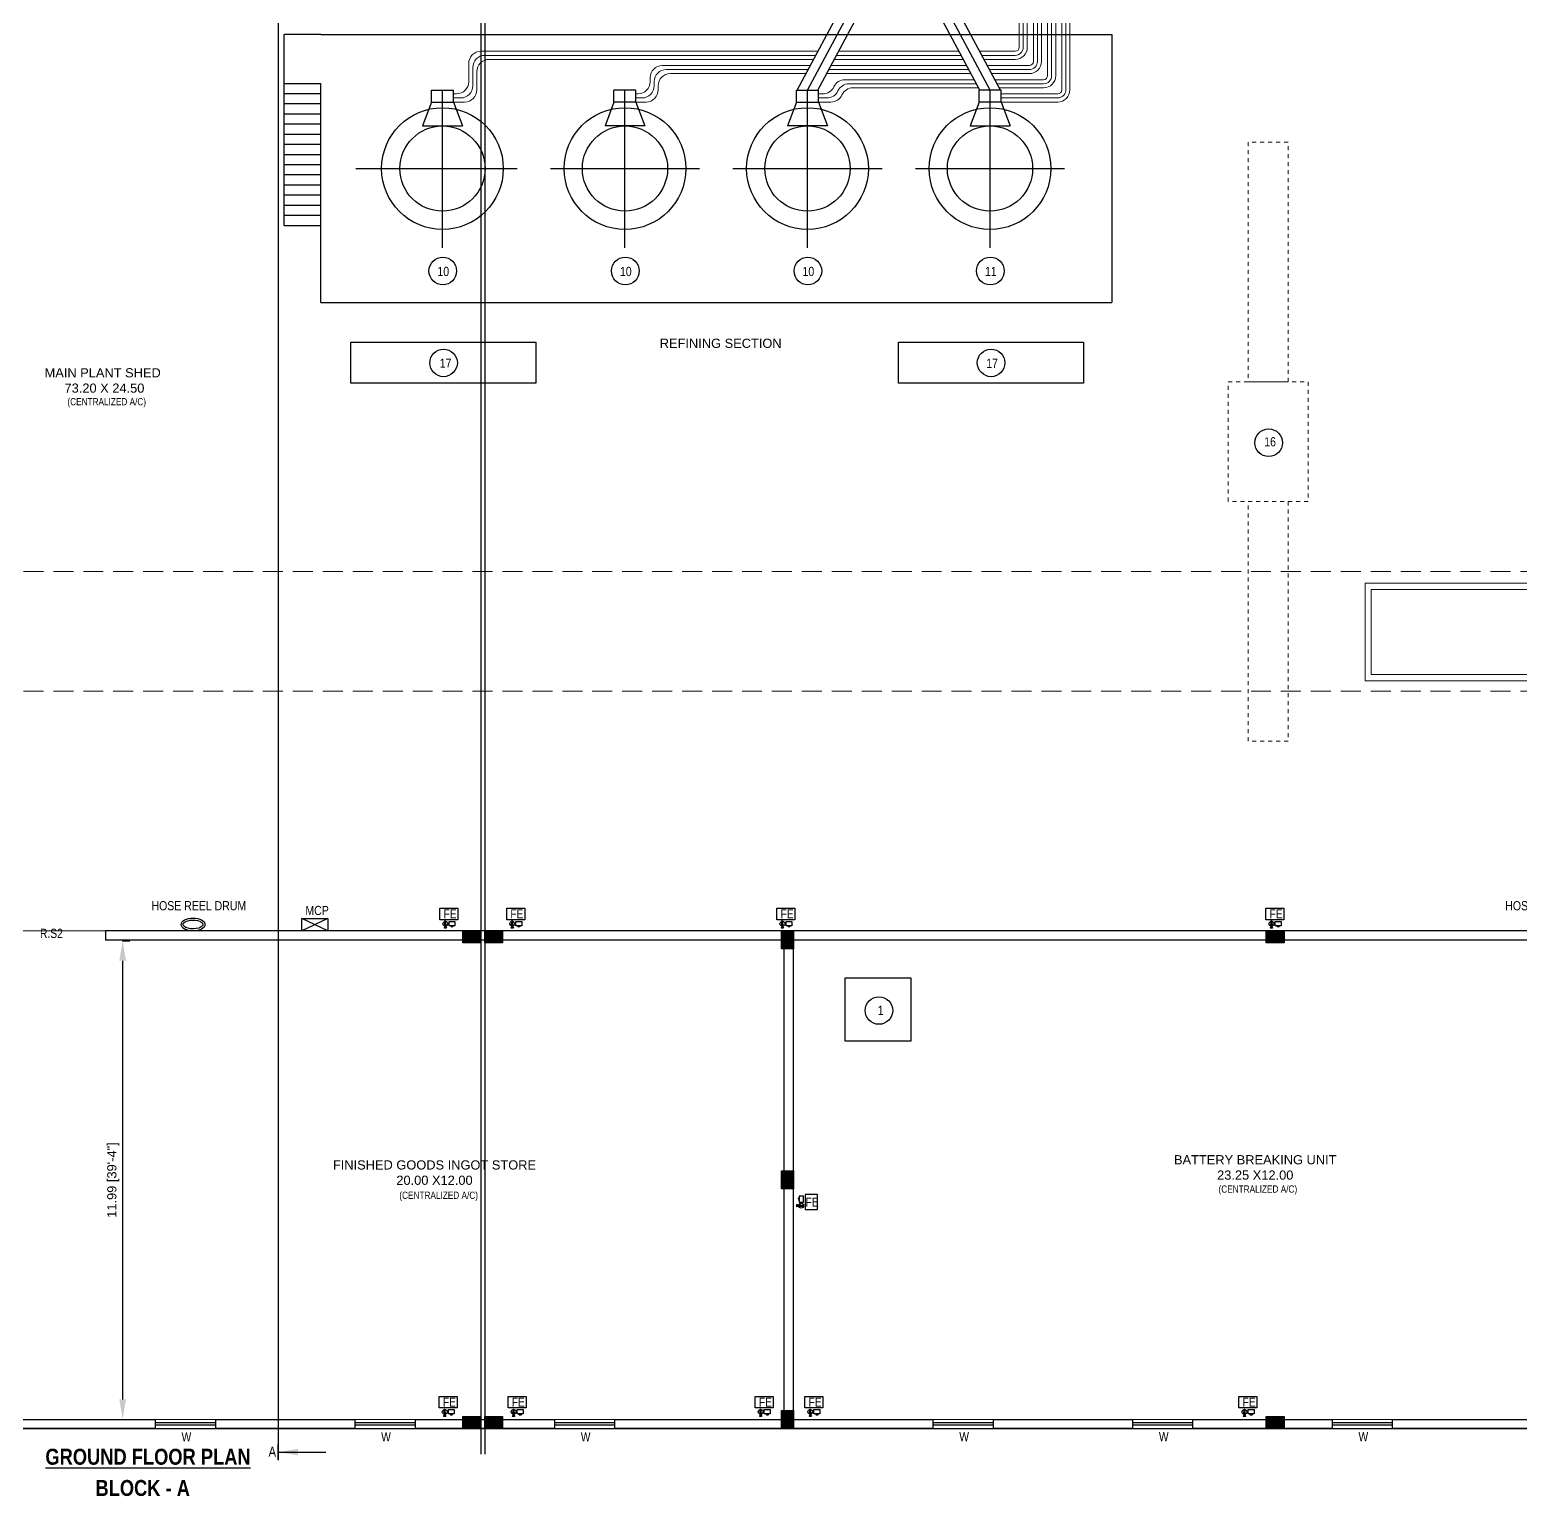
# Model space of a CAD drawing. Header units: metres. Extents: x -488 to 4759, y 38 to 2071.
# Drawn here: x 1149.71 to 1187.04, y 115.71 to 152.42 of the extents above; entities that cross this region are included whole.
import ezdxf
from ezdxf.lldxf.tags import DXFTag

# ---------------------------------------------------------------- set-up
doc = ezdxf.new("R2010")
doc.units = ezdxf.units.M
doc.header["$MEASUREMENT"] = 0
doc.linetypes.add('HIDDEN2', pattern=[0.1875, 0.125, -0.0625])
for name, color, linetype in [('0 @ 1', 7, 'Continuous'), ('BLK_1_FLR_0_CARPET_AREA', 10, 'Continuous'), ('BLK_1_FLR_0_REGULAR_ROOM', 117, 'Continuous')]:
    doc.layers.add(name, color=color, linetype=linetype)
doc.layers.add('BLK_1_COVERED_AREA', color=44, linetype='Continuous', plot=False)
doc.layers.add('BLK_1_FLR_0_BLT_UP_AREA', color=1, linetype='Continuous', plot=False)
doc.layers.add('DIST_EXIT', color=7, linetype='Continuous', lineweight=0)
doc.layers.add('Human', color=197, linetype='Continuous', lineweight=5)
doc.styles.add('2', font='swissc.ttf', dxfattribs={"height": 0.23})
doc.styles.add('Arial narrow', font='ARIALN.TTF', dxfattribs={"height": 0.6})
doc.styles.add('CODE', font='swissc.ttf', dxfattribs={"height": 0.25})
doc.styles.add('sa1', font='', dxfattribs={"height": 72})
doc.styles.add('SH', font='swissc.ttf', dxfattribs={"height": 10})
doc.styles.get("Standard").update_dxf_attribs({"font": 'arial.ttf', "height": 0.23})
doc.styles.add('SUBBU3', font='swissl.ttf', dxfattribs={"width": 0.8})
doc.styles.get('sa1').set_extended_font_data('Abadi MT Condensed Light')
tags = doc.linetypes.add('00$1$HIDDEN', pattern=[0.375, 0.25, -0.125]).pattern_tags.tags
tags[6:7] = [DXFTag(74, 4), DXFTag(75, 0), DXFTag(340, '0'), DXFTag(46, 1.0), DXFTag(50, 0.0), DXFTag(44, 0.0), DXFTag(45, 0.0)]
tags[4:5] = [DXFTag(74, 4), DXFTag(75, 0), DXFTag(340, '0'), DXFTag(46, 1.0), DXFTag(50, 0.0), DXFTag(44, 0.0), DXFTag(45, 0.0)]
doc.dimstyles.new('OUTER', dxfattribs={"dimscale": 0, "dimtxt": 0.3, "dimasz": 0.18, "dimexe": 0.18, "dimexo": 0.0625, "dimgap": 0.09, "dimtad": 0, "dimzin": 0, "dimdsep": 46, "dimtxsty": 'CODE', "dimcen": 0.09, "dimse1": 1, "dimse2": 1, "dimclrd": 8, "dimclrt": 1, "dimadec": 0, "dimazin": 0, "dimtfac": 1, "dimtofl": 0, "dimtmove": 0, "dimatfit": 3, "dimfxl": 0, "dimtolj": 1, "dimtzin": 0, "dimarcsym": 0})
doc.dimstyles.new('STANDARD$0', dxfattribs={"dimtxt": 0.23, "dimasz": 3, "dimexe": 3, "dimexo": 1, "dimgap": 1.5, "dimtad": 1, "dimdec": 1, "dimzin": 1, "dimdsep": 46, "dimlunit": 4, "dimtxsty": 'Standard', "dimblk": 'OBLIQUE', "dimcen": 0.09375, "dimdle": 1, "dimclrd": 8, "dimclre": 8, "dimclrt": 7, "dimadec": 1, "dimazin": 0, "dimtfac": 1, "dimtdec": 1, "dimtix": 1, "dimtmove": 2, "dimatfit": 3, "dimldrblk": 'ARCHTICK', "dimfxl": 0, "dimfrac": 2, "dimtolj": 1, "dimtzin": 0, "dimarcsym": 0})

# ---------------------------------------------------------------- blocks, each defined once
blk = doc.blocks.new('4t33vrvc')
at = {"layer": 'Human', "color": 36}
for p, q in [((281958.3, 29384.4), (281958.3, 29381.7)), ((282033.5, 29384.4), (282033.5, 29381.7))]:
    blk.add_line(p, q, dxfattribs=at)
for points in [[(282043.9, 29393.8), (282043.9, 29585.8), (282043.9, 29591.8), (281947.9, 29591.8), (281947.9, 29585.8), (281947.9, 29393.8)], [(282037.9, 29585.8), (282037.9, 29393.8), (282033.5, 29384.4), (281958.3, 29384.4), (281953.9, 29393.8), (281953.9, 29585.8)]]:
    blk.add_lwpolyline(points, close=True, dxfattribs=at)
for points in [[(281950.9, 29371, 0), (281945.5, 29366.3, 0), (281945.5, 29313.9, 0), (281950.2, 29308.6, 0), (281950.9, 29308.6, 0), (281951.6, 29308.6, 0)], [(282040.8, 29371, 0), (282040.8, 29309.3, 0), (282042.2, 29309.3, 0), (282046.2, 29313.3, 0), (282046.2, 29366.3, 0), (282040.8, 29371, 0), (282039.5, 29377.7, 0), (282035.2, 29381.7, 0), (281956.3, 29381.7, 0), (281950.9, 29375, 0), (281950.9, 29308.6, 0), (281955.6, 29302.5, 0), (281962.3, 29300.5, 0), (281998.6, 29296.5, 0), (282034.8, 29301.9, 0), (282040.2, 29306.6, 0), (282040.8, 29309.3, 0)], [(282040.8, 29346.2, 0), (282037.5, 29346.8, 0), (282035.5, 29326, 0), (282030.1, 29323.3, 0), (281993.9, 29319.3, 0), (281959, 29324, 0), (281955.6, 29327.4, 0), (281954.3, 29353.5, 0), (281956.3, 29375.7, 0), (281959, 29377.8, 0), (282034.1, 29377.8, 0), (282036.1, 29373.7, 0), (282036.1, 29366.3, 0), (282037.5, 29346.8, 0)], [(281954.3, 29346.8, 0), (281952.9, 29346.8, 0), (281952.3, 29346.2, 0), (281950.9, 29346.2, 0)], [(282033.5, 29324, 0), (282033.5, 29322, 0), (282036.1, 29307.9, 0), (281993.2, 29303.2, 0), (281955.6, 29307.9, 0), (281959, 29324, 0)], [(281995.9, 29319.3, 0), (281995.9, 29303.2, 0)], [(282003.3, 29297.2, 0), (282003.3, 29296.5, 0), (282034.8, 29297.2, 0), (282041.5, 29300.5, 0), (282038.8, 29296.5, 0), (282034.1, 29294.5, 0), (281955.6, 29295.2, 0), (281950.9, 29298.5, 0), (281950.9, 29300.5, 0), (281957.6, 29297.2, 0), (281988.5, 29297.2, 0)], [(281964.3, 29300.5, 0), (281964.3, 29299.9, 0), (281963.7, 29299.2, 0), (281963, 29299.9, 0), (281961.7, 29299.9, 0), (281961, 29300.5, 0), (281961, 29301.2, 0)], [(282030.8, 29301.2, 0), (282030.8, 29300.5, 0), (282030.1, 29299.9, 0), (282028.8, 29299.9, 0), (282028.1, 29299.2, 0), (282027.4, 29299.9, 0), (282027.4, 29300.5, 0)]]:
    blk.add_polyline3d(points, dxfattribs=at)
blk = doc.blocks.new('_ArchTick')
at = {"const_width": 0.15}
blk.add_lwpolyline([(-0.5, -0.5), (0.5, 0.5)], dxfattribs=at)
blk = doc.blocks.new('*D82')
at = {"color": 0, "lineweight": -2}
for p, q in [((1193.102, 154.362), (1193.102, 142.559)), ((1193.102, 129.862), (1193.102, 141.664))]:
    blk.add_line(p, q, dxfattribs=at)
at = {"layer": 'Defpoints', "color": 0, "lineweight": -2}
for p in [(1188.853, 154.362), (1186.438, 129.862), (1193.102, 129.862)]:
    blk.add_point(p, dxfattribs=at)
at = {"color": 0, "lineweight": -2, "xscale": 0.2, "yscale": 0.2, "zscale": 0.2}
for p, rotation in [((1193.102, 154.362), 90), ((1193.102, 129.862), 270)]:
    blk.add_blockref('_ArchTick', p, dxfattribs=dict(at, rotation=rotation))
at = {"color": 0, "lineweight": -2, "insert": (1193.102, 142.112), "char_height": 0.25, "attachment_point": 5, "rotation": 90, "style": 'CODE'}
blk.add_mtext('\\A1;24.50', dxfattribs=at)
blk = doc.blocks.new('*D83')
at = {"color": 0, "lineweight": -2}
blk.add_line((1193.102, 129.862), (1193.102, 129.632), dxfattribs=at)
at = {"layer": 'Defpoints', "color": 0, "lineweight": -2}
for p in [(1186.438, 129.862), (1186.545, 129.632), (1193.102, 129.632)]:
    blk.add_point(p, dxfattribs=at)
at = {"color": 0, "lineweight": -2, "xscale": 0.2, "yscale": 0.2, "zscale": 0.2}
for p, rotation in [((1193.102, 129.862), 90), ((1193.102, 129.632), 270)]:
    blk.add_blockref('_ArchTick', p, dxfattribs=dict(at, rotation=rotation))
at = {"color": 0, "lineweight": -2, "insert": (1193.395, 129.669), "char_height": 0.25, "attachment_point": 5, "rotation": 90, "style": 'CODE'}
blk.add_mtext('\\A1;0.23', dxfattribs=at)
blk = doc.blocks.new('*D84')
at = {"color": 0, "lineweight": -2}
for p, q in [((1193.102, 129.632), (1193.102, 124.074)), ((1193.102, 117.632), (1193.102, 123.189))]:
    blk.add_line(p, q, dxfattribs=at)
at = {"layer": 'Defpoints', "color": 0, "lineweight": -2}
for p in [(1186.545, 129.632), (1185.15, 117.632), (1193.102, 117.632)]:
    blk.add_point(p, dxfattribs=at)
at = {"color": 0, "lineweight": -2, "xscale": 0.2, "yscale": 0.2, "zscale": 0.2}
for p, rotation in [((1193.102, 129.632), 90), ((1193.102, 117.632), 270)]:
    blk.add_blockref('_ArchTick', p, dxfattribs=dict(at, rotation=rotation))
at = {"color": 0, "lineweight": -2, "insert": (1193.102, 123.632), "char_height": 0.25, "attachment_point": 5, "rotation": 90, "style": 'CODE'}
blk.add_mtext('\\A1;12.00', dxfattribs=at)
blk = doc.blocks.new('*D85')
at = {"color": 0, "lineweight": -2}
blk.add_line((1193.102, 117.632), (1193.102, 117.402), dxfattribs=at)
at = {"layer": 'Defpoints', "color": 0, "lineweight": -2}
for p in [(1185.15, 117.632), (1185.162, 117.402), (1193.102, 117.402)]:
    blk.add_point(p, dxfattribs=at)
at = {"color": 0, "lineweight": -2, "xscale": 0.2, "yscale": 0.2, "zscale": 0.2}
for p, rotation in [((1193.102, 117.632), 90), ((1193.102, 117.402), 270)]:
    blk.add_blockref('_ArchTick', p, dxfattribs=dict(at, rotation=rotation))
at = {"color": 0, "lineweight": -2, "insert": (1193.395, 117.439), "char_height": 0.25, "attachment_point": 5, "rotation": 90, "style": 'CODE'}
blk.add_mtext('\\A1;0.23', dxfattribs=at)
blk = doc.blocks.new('rghfhgh')
at = {"color": 0, "lineweight": 30}
for p, q in [((15101.258, 2367.846), (15101.236, 2367.801)), ((15101.258, 2367.909), (15101.258, 2367.846)), ((15101.274, 2367.909), (15101.274, 2367.846)), ((15101.274, 2367.846), (15101.296, 2367.801))]:
    blk.add_line(p, q, dxfattribs=at)
at = {"color": 0, "lineweight": 30, "ltscale": 0.1}
blk.add_line((15101.296, 2367.801), (15101.236, 2367.801), dxfattribs=at)
blk.add_lwpolyline([(15101.129, 2368.303), (15101.581, 2368.303), (15101.581, 2368.016), (15101.129, 2368.016)], close=True, dxfattribs=at)
at = {"color": 0, "lineweight": 30}
for points in [[(15101.281, 2367.879), (15101.252, 2367.879), (15101.252, 2367.909), (15101.281, 2367.909)], [(15101.274, 2367.909), (15101.258, 2367.909), (15101.258, 2367.985), (15101.274, 2367.985)], [(15101.359, 2367.974), (15101.507, 2367.974), (15101.507, 2367.864), (15101.359, 2367.864)]]:
    blk.add_lwpolyline(points, close=True, dxfattribs=at)
blk.add_circle((15101.269, 2367.915), 0.0611, dxfattribs=at)
blk.add_arc((15101.434, 2367.883), 0.0446, 204.8747, 335.1253, dxfattribs=at)
at = {"color": 0, "lineweight": 30, "style": 'SH'}
blk.add_text('FE', height=0.2239, dxfattribs=at).set_placement((15101.221, 2368.05))
blk = doc.blocks.new('FDGDFG')
at = {"color": 0, "lineweight": 30}
for p, q in [((15762.51, 2224.136), (15762.465, 2224.158)), ((15762.51, 2224.12), (15762.465, 2224.098)), ((15762.573, 2224.136), (15762.51, 2224.136)), ((15762.573, 2224.12), (15762.51, 2224.12))]:
    blk.add_line(p, q, dxfattribs=at)
at = {"color": 0, "lineweight": 30, "ltscale": 0.1}
blk.add_line((15762.465, 2224.158), (15762.465, 2224.098), dxfattribs=at)
blk.add_lwpolyline([(15762.99, 2224.034), (15762.99, 2224.409), (15762.68, 2224.409), (15762.68, 2224.034)], close=True, dxfattribs=at)
at = {"color": 0, "lineweight": 30}
for points in [[(15762.638, 2224.221), (15762.638, 2224.37), (15762.528, 2224.37), (15762.528, 2224.221)], [(15762.543, 2224.143), (15762.543, 2224.114), (15762.573, 2224.114), (15762.573, 2224.143)], [(15762.573, 2224.136), (15762.573, 2224.12), (15762.649, 2224.12), (15762.649, 2224.136)]]:
    blk.add_lwpolyline(points, close=True, dxfattribs=at)
blk.add_circle((15762.579, 2224.131), 0.0611, dxfattribs=at)
blk.add_arc((15762.547, 2224.296), 0.0446, 114.8747, 245.1253, dxfattribs=at)
at = {"color": 0, "lineweight": 30, "style": 'SH'}
blk.add_text('FE', height=0.2239, dxfattribs=at).set_placement((15762.69, 2224.108))
blk = doc.blocks.new('*D23')
at = {"layer": 'Defpoints', "color": 0, "lineweight": -2}
for p in [(1152.034, 129.617), (1152.034, 117.632), (1152.034, 117.632)]:
    blk.add_point(p, dxfattribs=at)
at = {"layer": 'DIST_EXIT', "color": 0, "lineweight": -2}
for p, q in [((1152.034, 129.617), (1152.214, 129.617)), ((1152.034, 117.632), (1152.214, 117.632))]:
    blk.add_line(p, q, dxfattribs=at)
at = {"layer": 'DIST_EXIT', "color": 4, "lineweight": -2}
blk.add_line((1152.034, 129.117), (1152.034, 118.132), dxfattribs=at)
for points in [[(1151.951, 129.117), (1152.118, 129.117), (1152.034, 129.617)], [(1151.951, 118.132), (1152.118, 118.132), (1152.034, 117.632)]]:
    blk.add_solid(points, dxfattribs=at)
at = {"layer": 'DIST_EXIT', "color": 1, "lineweight": 0, "insert": (1151.797, 123.624), "char_height": 0.23, "attachment_point": 5, "rotation": 90}
blk.add_mtext('11.99 [39\'-4"]', dxfattribs=at)

msp = doc.modelspace()

# ---------------------------------------------------------------- hatches: boundary and pattern name
at = {"lineweight": 30}
h = msp.add_hatch(color=256, dxfattribs=at)
h.dxf.hatch_style = 1
h.paths.add_polyline_path([(1160.5531, 129.56157), (1161.0031, 129.56157), (1161.0031, 129.86157), (1160.5531, 129.86157)])
h = msp.add_hatch(color=256, dxfattribs=at)
h.dxf.hatch_style = 1
h.paths.add_polyline_path([(1161.1031, 129.56157), (1161.5531, 129.56157), (1161.5531, 129.86157), (1161.1031, 129.86157)])
h = msp.add_hatch(color=256, dxfattribs=at)
h.dxf.hatch_style = 1
h.paths.add_polyline_path([(1168.53717, 129.86157), (1168.53717, 129.41157), (1168.83717, 129.41157), (1168.83717, 129.86157)])
h = msp.add_hatch(color=256, dxfattribs=at)
h.dxf.hatch_style = 1
h.paths.add_polyline_path([(1180.6772, 129.56157), (1181.1272, 129.56157), (1181.1272, 129.86157), (1180.6772, 129.86157)])
h = msp.add_hatch(color=256, dxfattribs=at)
h.dxf.hatch_style = 1
h.paths.add_polyline_path([(1168.53717, 123.85657), (1168.53717, 123.40657), (1168.83717, 123.40657), (1168.83717, 123.85657)])
h = msp.add_hatch(color=256, dxfattribs=at)
h.dxf.hatch_style = 1
h.paths.add_polyline_path([(1160.5531, 117.40157), (1161.0031, 117.40157), (1161.0031, 117.70157), (1160.5531, 117.70157)])
h = msp.add_hatch(color=256, dxfattribs=at)
h.dxf.hatch_style = 1
h.paths.add_polyline_path([(1161.1031, 117.40157), (1161.5531, 117.40157), (1161.5531, 117.70157), (1161.1031, 117.70157)])
h = msp.add_hatch(color=256, dxfattribs=at)
h.dxf.hatch_style = 1
h.paths.add_polyline_path([(1168.53717, 117.85157), (1168.53717, 117.40157), (1168.83717, 117.40157), (1168.83717, 117.85157)])
h = msp.add_hatch(color=256, dxfattribs=at)
h.dxf.hatch_style = 1
h.paths.add_polyline_path([(1180.6772, 117.40157), (1181.1272, 117.40157), (1181.1272, 117.70157), (1180.6772, 117.70157)])

# ---------------------------------------------------------------- linework, layer by layer
at = {"linetype": '00$1$HIDDEN', "lineweight": -2, "ltscale": 3}
for p, q in [((1161.0031, 181.2716), (1161.0031, 116.75768)), ((1161.1031, 181.2716), (1161.1031, 116.75768))]:
    msp.add_line(p, q, dxfattribs=at)
at = {"linetype": '00$1$HIDDEN', "lineweight": -2, "ltscale": 2}
msp.add_line((1155.93033, 180.93713), (1155.93033, 116.61161), dxfattribs=at)
at = {"lineweight": 13}
for p, q in [((1174.49261, 155.38546), (1174.49261, 151.98793)), ((1174.59421, 155.38546), (1174.59421, 151.98793)), ((1174.69581, 155.38546), (1174.69581, 151.98793)), ((1174.84821, 155.38546), (1174.84821, 151.63233)), ((1174.94981, 155.38546), (1174.94981, 151.63233)), ((1175.05141, 155.38546), (1175.05141, 151.63233)), ((1175.20381, 155.38546), (1175.20381, 151.27673)), ((1175.30541, 155.38546), (1175.30541, 151.27673)), ((1175.40701, 155.38546), (1175.40701, 151.27673)), ((1175.55941, 155.38546), (1175.55941, 150.92113)), ((1175.66101, 150.92113), (1175.66101, 155.38546)), ((1175.76261, 150.92113), (1175.76261, 155.38546)), ((1160.70262, 151.58153), (1160.70262, 151.12433)), ((1169.45032, 151.88633), (1161.00742, 151.88633)), ((1169.39609, 151.78473), (1161.10902, 151.78473)), ((1169.34186, 151.68313), (1161.21062, 151.68313)), ((1173.09192, 151.68313), (1169.86011, 151.68313)), ((1173.03769, 151.78473), (1169.91433, 151.78473)), ((1172.98347, 151.88633), (1169.96856, 151.88633)), ((1174.39101, 151.88633), (1173.50171, 151.88633)), ((1174.39101, 151.78473), (1173.55594, 151.78473)), ((1174.39101, 151.68313), (1173.61016, 151.68313)), ((1160.80422, 151.47993), (1160.80422, 151.02273)), ((1160.90582, 151.37833), (1160.90582, 150.92113)), ((1165.24654, 151.22593), (1165.24654, 151.12433)), ((1169.26052, 151.53073), (1165.55134, 151.53073)), ((1169.2063, 151.42913), (1165.65294, 151.42913)), ((1169.15207, 151.32753), (1165.75454, 151.32753)), ((1173.28171, 151.32753), (1169.67032, 151.32753)), ((1173.22748, 151.42913), (1169.72454, 151.42913)), ((1173.17326, 151.53073), (1169.77877, 151.53073)), ((1174.74661, 151.53073), (1173.6915, 151.53073)), ((1174.74661, 151.42913), (1173.74573, 151.42913)), ((1174.74661, 151.32753), (1173.79995, 151.32753)), ((1165.34814, 151.12433), (1165.34814, 151.02273)), ((1165.44974, 151.02273), (1165.44974, 150.92113)), ((1173.36305, 151.17513), (1170.12665, 151.17513)), ((1173.41727, 151.07353), (1170.22825, 151.07353)), ((1173.4715, 150.97193), (1170.32985, 150.97193)), ((1175.10221, 151.17513), (1173.88129, 151.17513)), ((1175.10221, 151.07353), (1173.93552, 151.07353)), ((1175.10221, 150.97193), (1173.98974, 150.97193)), ((1160.39782, 150.81953), (1160.32232, 150.81953)), ((1160.49942, 150.71793), (1160.32232, 150.71793)), ((1160.60102, 150.61633), (1160.32232, 150.61633)), ((1164.94174, 150.81953), (1164.89094, 150.81953)), ((1165.14494, 150.61633), (1164.89094, 150.61633)), ((1165.04334, 150.71793), (1164.89432, 150.71793)), ((1169.57249, 150.81953), (1169.46625, 150.81953)), ((1169.67409, 150.71793), (1169.46625, 150.71793)), ((1169.77569, 150.61633), (1169.46625, 150.61633)), ((1174.03656, 150.81953), (1175.45781, 150.81953)), ((1174.03656, 150.71793), (1175.45781, 150.71793)), ((1174.03685, 150.61633), (1175.45781, 150.61633)), ((1154.35717, 117.63157), (1152.85717, 117.63157)), ((1159.35717, 117.63157), (1157.85717, 117.63157)), ((1164.35717, 117.63157), (1162.85717, 117.63157)), ((1173.83717, 117.63157), (1172.33717, 117.63157)), ((1178.83717, 117.63157), (1177.33717, 117.63157)), ((1183.83717, 117.63157), (1182.33717, 117.63157)), ((1154.35717, 117.40157), (1152.85717, 117.40157)), ((1159.35717, 117.40157), (1157.85717, 117.40157)), ((1164.35717, 117.40157), (1162.85717, 117.40157)), ((1173.83717, 117.40157), (1172.33717, 117.40157)), ((1178.83717, 117.40157), (1177.33717, 117.40157)), ((1183.83717, 117.40157), (1182.33717, 117.40157))]:
    msp.add_line(p, q, dxfattribs=at)
for p, q in [((1168.93174, 150.9147), (1170.58576, 154.01374)), ((1169.19086, 150.9147), (1170.78743, 153.90611)), ((1169.44997, 150.9147), (1171.04117, 153.89603)), ((1173.50205, 150.9147), (1171.90547, 153.90611)), ((1173.76117, 150.9147), (1172.10714, 154.01374)), ((1174.02029, 150.9147), (1172.30344, 154.13146)), ((1156.08277, 147.52737), (1156.08277, 152.30257)), ((1156.99717, 152.30257), (1156.08277, 152.30257)), ((1156.99717, 152.30257), (1176.80917, 152.30257)), ((1176.80917, 152.30257), (1176.80917, 145.59697)), ((1156.08277, 151.08337), (1156.99717, 151.08337)), ((1156.99717, 145.59697), (1156.99717, 151.08337)), ((1159.77132, 150.61633), (1159.77132, 150.9147)), ((1159.77154, 150.9147), (1160.32261, 150.9147)), ((1160.04524, 146.96923), (1160.04524, 150.9147)), ((1160.32211, 150.61633), (1160.32211, 150.9147)), ((1164.89143, 150.9147), (1164.3373, 150.9147)), ((1164.34014, 150.61633), (1164.34016, 150.87672)), ((1164.61724, 146.96923), (1164.61724, 150.90064)), ((1164.89093, 150.61633), (1164.89094, 150.9147)), ((1168.91496, 150.9147), (1169.46625, 150.9147)), ((1168.91546, 150.61633), (1168.91546, 150.9147)), ((1169.19086, 146.96923), (1169.19086, 150.9147)), ((1169.46625, 150.61633), (1169.46625, 150.9147)), ((1173.48577, 150.61633), (1173.48577, 150.9147)), ((1174.03706, 150.9147), (1173.48577, 150.9147)), ((1173.76117, 146.96923), (1173.76117, 150.9147)), ((1174.03656, 150.61633), (1174.03656, 150.9147)), ((1156.08277, 150.82937), (1156.99717, 150.82937)), ((1156.08277, 150.57537), (1156.99717, 150.57537)), ((1159.77132, 150.61633), (1159.54602, 150.01657)), ((1159.77132, 150.61633), (1160.32211, 150.61633)), ((1160.32211, 150.61633), (1160.54734, 150.01657)), ((1164.34043, 150.61633), (1164.11793, 150.01657)), ((1164.89093, 150.61633), (1164.34014, 150.61633)), ((1164.89121, 150.61633), (1165.11645, 150.01657)), ((1168.91518, 150.61633), (1168.68994, 150.01657)), ((1168.91546, 150.61633), (1169.46625, 150.61633)), ((1169.46625, 150.61633), (1169.69156, 150.01657)), ((1173.48577, 150.61633), (1173.26047, 150.01657)), ((1174.03656, 150.61633), (1173.48577, 150.61633)), ((1174.03685, 150.61633), (1174.26208, 150.01657)), ((1156.08277, 150.32137), (1156.99717, 150.32137)), ((1156.08277, 150.06737), (1156.99717, 150.06737)), ((1156.08277, 149.81337), (1156.99717, 149.81337)), ((1159.54602, 150.01657), (1160.54734, 150.01657)), ((1165.11645, 150.01657), (1164.11793, 150.01657)), ((1169.69156, 150.01657), (1168.69023, 150.01657)), ((1173.26047, 150.01657), (1174.26179, 150.01657)), ((1156.08277, 149.55937), (1156.99717, 149.55937)), ((1156.08277, 149.30537), (1156.99717, 149.30537)), ((1156.08277, 149.05137), (1156.99717, 149.05137)), ((1156.08277, 148.79737), (1156.99717, 148.79737)), ((1157.87141, 148.94977), (1161.91463, 148.94977)), ((1162.74828, 148.94977), (1166.48671, 148.94977)), ((1167.32021, 148.94977), (1171.05863, 148.94977)), ((1171.89221, 148.94977), (1175.63063, 148.94977)), ((1156.08277, 148.54337), (1156.99717, 148.54337)), ((1156.08277, 148.28937), (1156.99717, 148.28937)), ((1156.08277, 148.03537), (1156.99717, 148.03537)), ((1156.08277, 147.78137), (1156.99717, 147.78137)), ((1156.08277, 147.52737), (1156.99717, 147.52737)), ((1156.99717, 145.59697), (1176.80917, 145.59697)), ((1151.60717, 129.86157), (1151.60717, 129.63157)), ((1189.31717, 129.86157), (1151.60717, 129.86157)), ((1168.60717, 129.63157), (1151.60717, 129.63157)), ((1168.60717, 117.63157), (1168.60717, 129.63157)), ((1189.31717, 129.63157), (1168.83717, 129.63157)), ((1168.83717, 117.63157), (1168.83717, 129.63157)), ((1148.60717, 117.63157), (1152.85717, 117.63157)), ((1152.85717, 117.40157), (1152.85717, 117.63157)), ((1154.35717, 117.63157), (1157.85717, 117.63157)), ((1154.35717, 117.63157), (1154.35717, 117.40157)), ((1157.85717, 117.40157), (1157.85717, 117.63157)), ((1159.35717, 117.63157), (1162.85717, 117.63157)), ((1159.35717, 117.63157), (1159.35717, 117.40157)), ((1162.85717, 117.40157), (1162.85717, 117.63157)), ((1164.35717, 117.63157), (1168.60717, 117.63157)), ((1164.35717, 117.63157), (1164.35717, 117.40157)), ((1168.83717, 117.63157), (1172.33717, 117.63157)), ((1172.33717, 117.40157), (1172.33717, 117.63157)), ((1173.83717, 117.63157), (1177.33717, 117.63157)), ((1173.83717, 117.63157), (1173.83717, 117.40157)), ((1177.33717, 117.40157), (1177.33717, 117.63157)), ((1178.83717, 117.63157), (1182.33717, 117.63157)), ((1178.83717, 117.63157), (1178.83717, 117.40157)), ((1182.33717, 117.40157), (1182.33717, 117.63157)), ((1183.83717, 117.63157), (1187.33717, 117.63157)), ((1183.83717, 117.63157), (1183.83717, 117.40157)), ((1152.85717, 117.40157), (1148.37717, 117.40157)), ((1154.35717, 117.54657), (1152.85717, 117.54657)), ((1154.35717, 117.48657), (1152.85717, 117.48657)), ((1157.85717, 117.40157), (1154.35717, 117.40157)), ((1159.35717, 117.54657), (1157.85717, 117.54657)), ((1159.35717, 117.48657), (1157.85717, 117.48657)), ((1162.85717, 117.40157), (1159.35717, 117.40157)), ((1164.35717, 117.54657), (1162.85717, 117.54657)), ((1164.35717, 117.48657), (1162.85717, 117.48657)), ((1172.33717, 117.40157), (1164.35717, 117.40157)), ((1173.83717, 117.54657), (1172.33717, 117.54657)), ((1173.83717, 117.48657), (1172.33717, 117.48657)), ((1177.33717, 117.40157), (1173.83717, 117.40157)), ((1178.83717, 117.54657), (1177.33717, 117.54657)), ((1178.83717, 117.48657), (1177.33717, 117.48657)), ((1182.33717, 117.40157), (1178.83717, 117.40157)), ((1183.83717, 117.54657), (1182.33717, 117.54657)), ((1183.83717, 117.48657), (1182.33717, 117.48657)), ((1187.33717, 117.40157), (1183.83717, 117.40157))]:
    msp.add_line(p, q)
at = {"linetype": 'HIDDEN2', "lineweight": 15, "ltscale": 4}
for p, q in [((1192.04917, 138.86157), (1118.89717, 138.86157)), ((1192.04917, 135.86157), (1118.89717, 135.86157))]:
    msp.add_line(p, q, dxfattribs=at)
at = {"lineweight": 30, "ltscale": 0.25}
for p, q in [((1157.17764, 129.86157), (1156.5185, 130.17332)), ((1157.17764, 130.17332), (1156.5185, 129.86157))]:
    msp.add_line(p, q, dxfattribs=at)
at = {"lineweight": 30}
msp.add_line((1155.93033, 116.62631), (1155.93033, 116.99946), dxfattribs=at)
at = {"lineweight": -2}
for points in [[(1192.31717, 180.30156), (1118.66717, 180.30156), (1118.66717, 117.40157), (1192.31717, 117.40157)], [(1171.77988, 127.09782), (1170.12988, 127.09782), (1170.12988, 128.68782), (1171.77988, 128.68782)]]:
    msp.add_lwpolyline(points, close=True, dxfattribs=at)
at = {"linetype": 'HIDDEN2', "lineweight": 9, "ltscale": 0.1}
for points in [[(1180.22897, 143.61157), (1181.22897, 143.61157), (1181.22897, 149.61157), (1180.22897, 149.61157)], [(1179.72897, 143.61157), (1181.73203, 143.61157), (1181.73203, 140.61157), (1179.72897, 140.61157)], [(1180.22897, 140.61157), (1181.22897, 140.61157), (1181.22897, 134.61157), (1180.22897, 134.61157)]]:
    msp.add_lwpolyline(points, close=True, dxfattribs=at)
for points in [[(1157.75198, 144.60066), (1162.38449, 144.60066), (1162.38449, 143.57542), (1157.75198, 143.57542)], [(1171.46791, 144.60066), (1176.10041, 144.60066), (1176.10041, 143.57542), (1171.46791, 143.57542)]]:
    msp.add_lwpolyline(points, close=True)
at = {"lineweight": 30, "ltscale": 0.25}
msp.add_lwpolyline([(1156.5185, 130.17332), (1157.17764, 130.17332), (1157.17764, 129.86157), (1156.5185, 129.86157)], close=True, dxfattribs=at)
at = {"lineweight": 30}
for points in [[(1160.5531, 129.56157), (1160.5531, 129.86157), (1161.0031, 129.86157), (1161.0031, 129.56157)], [(1161.1031, 129.56157), (1161.1031, 129.86157), (1161.5531, 129.86157), (1161.5531, 129.56157)], [(1168.53717, 129.86157), (1168.83717, 129.86157), (1168.83717, 129.41157), (1168.53717, 129.41157)], [(1180.6772, 129.56157), (1180.6772, 129.86157), (1181.1272, 129.86157), (1181.1272, 129.56157)], [(1168.53717, 123.85657), (1168.83717, 123.85657), (1168.83717, 123.40657), (1168.53717, 123.40657)], [(1160.5531, 117.40157), (1160.5531, 117.70157), (1161.0031, 117.70157), (1161.0031, 117.40157)], [(1161.1031, 117.40157), (1161.1031, 117.70157), (1161.5531, 117.70157), (1161.5531, 117.40157)], [(1168.53717, 117.85157), (1168.83717, 117.85157), (1168.83717, 117.40157), (1168.53717, 117.40157)], [(1180.6772, 117.40157), (1180.6772, 117.70157), (1181.1272, 117.70157), (1181.1272, 117.40157)]]:
    msp.add_lwpolyline(points, close=True, dxfattribs=at)
for centre, radius in [((1160.04517, 148.94977), 1.524), ((1164.61724, 148.94977), 1.524), ((1169.18917, 148.94977), 1.524), ((1173.76117, 148.94977), 1.524), ((1160.04517, 148.94977), 1.0668), ((1164.61724, 148.94977), 1.0668), ((1169.18917, 148.94977), 1.0668), ((1173.76117, 148.94977), 1.0668), ((1160.05323, 146.38622), 0.34553), ((1164.62523, 146.38622), 0.34553), ((1169.19885, 146.38622), 0.34553), ((1173.76916, 146.38622), 0.34553), ((1160.07221, 144.08476), 0.34553), ((1173.78814, 144.08476), 0.34553), ((1180.74088, 142.08459), 0.34553), ((1170.9785, 127.86848), 0.34553)]:
    msp.add_circle(centre, radius)
at = {"lineweight": 13}
for centre, radius, start, end in [((1174.39101, 151.98793), 0.3048, 270, 0), ((1174.39101, 151.98793), 0.2032, 270, 0), ((1174.39101, 151.98793), 0.1016, 270, 0), ((1161.00742, 151.58153), 0.3048, 90, 180), ((1161.10902, 151.47993), 0.3048, 90, 180), ((1161.21062, 151.37833), 0.3048, 90, 180), ((1174.74661, 151.63233), 0.3048, 270, 0), ((1174.74661, 151.63233), 0.2032, 270, 0), ((1174.74661, 151.63233), 0.1016, 270, 0), ((1165.55134, 151.22593), 0.3048, 90, 180), ((1165.65294, 151.12433), 0.3048, 90, 180), ((1165.75454, 151.02273), 0.3048, 90, 180), ((1175.10221, 151.27673), 0.3048, 270, 0), ((1175.10221, 151.27673), 0.2032, 270, 0), ((1175.10221, 151.27673), 0.1016, 270, 0), ((1160.39782, 151.12433), 0.3048, 270, 0), ((1160.49942, 151.02273), 0.3048, 270, 0), ((1160.60102, 150.92113), 0.3048, 270, 0), ((1164.94174, 151.12433), 0.3048, 270, 0), ((1165.04334, 151.02273), 0.3048, 270, 0), ((1165.14494, 150.92113), 0.3048, 270, 0), ((1169.57249, 151.12433), 0.3048, 270, 335.375682), ((1169.67409, 151.02273), 0.3048, 270, 335.375682), ((1170.12665, 150.87033), 0.3048, 90, 155.375682), ((1170.22825, 150.76873), 0.3048, 90, 155.375682), ((1170.32985, 150.66713), 0.3048, 90, 155.375682), ((1175.45781, 150.92113), 0.3048, 270, 0), ((1175.45781, 150.92113), 0.2032, 270, 0), ((1175.45781, 150.92113), 0.1016, 270, 0), ((1169.77569, 150.92113), 0.3048, 270, 335.375682)]:
    msp.add_arc(centre, radius, start, end, dxfattribs=at)
msp.add_arc((1164.08616, 150.87672), 0.254, 0, 8.600255)
at = {"lineweight": 30, "ltscale": 0.1}
msp.add_ellipse((1153.79722, 130.02257), major_axis=(0.29924, 0), ratio=0.53803313, dxfattribs=at)
msp.add_open_spline([(1154.04646, 130.02257), (1154.04646, 130.03277), (1154.04264, 130.04451), (1154.01637, 130.0738), (1153.99377, 130.0898), (1153.8996, 130.13008), (1153.80237, 130.1408), (1153.6565, 130.11734), (1153.60294, 130.0936), (1153.55423, 130.05082), (1153.54808, 130.03523), (1153.54789, 130.01048), (1153.55369, 129.99514), (1153.59452, 129.95861), (1153.62899, 129.94022), (1153.75349, 129.90501), (1153.86408, 129.90758), (1153.98773, 129.94975), (1154.02098, 129.97351), (1154.04386, 130.00482), (1154.04646, 130.01407), (1154.04646, 130.02257)], degree=3, knots=[0, 0, 0, 0, 0.44955103, 0.44955103, 0.89910206, 0.89910206, 1.86125064, 1.86125064, 2.59196563, 2.59196563, 3.13743914, 3.13743914, 3.68291266, 3.68291266, 4.22838617, 4.22838617, 5.27725404, 5.27725404, 5.90856217, 5.90856217, 6.28318531, 6.28318531, 6.28318531, 6.28318531], dxfattribs=at)
at = {"layer": 'BLK_1_COVERED_AREA', "color": 45, "lineweight": 0}
msp.add_lwpolyline([(1192.31717, 180.30157), (1118.66717, 180.30157), (1118.66717, 117.40158), (1192.31717, 117.40158)], close=True, dxfattribs=at)
at = {"layer": 'BLK_1_FLR_0_BLT_UP_AREA', "color": 45, "lineweight": 0}
msp.add_lwpolyline([(1192.31717, 180.30156), (1118.66717, 180.30156), (1118.66717, 117.40157), (1192.31717, 117.40157)], close=True, dxfattribs=at)
at = {"layer": 'BLK_1_FLR_0_CARPET_AREA', "color": 14, "lineweight": 0}
msp.add_lwpolyline([(1153.60706, 180.07157), (1153.60717, 173.84157), (1168.60566, 173.84157), (1168.60566, 154.36157), (1185.08717, 154.36157), (1185.08717, 180.07152), (1192.08717, 180.07152), (1192.08717, 129.86157), (1118.89717, 129.86157), (1118.89717, 154.35957), (1148.60717, 154.36157), (1148.60717, 180.07157), (1153.60717, 180.07157), (1153.60717, 180.07157)], close=True, dxfattribs=at)
at = {"layer": 'BLK_1_FLR_0_REGULAR_ROOM', "color": 4, "lineweight": 0}
msp.add_lwpolyline([(1153.60706, 180.07157), (1153.60717, 173.84157), (1168.60566, 173.84157), (1168.60566, 154.36157), (1185.08717, 154.36157), (1185.08717, 180.07152), (1192.08717, 180.07152), (1192.08717, 129.86157), (1118.89717, 129.86157), (1118.89717, 154.35957), (1148.60717, 154.36157), (1148.60717, 180.07157), (1153.60717, 180.07157), (1153.60717, 180.07157)], close=True, dxfattribs=at)

# ---------------------------------------------------------------- block references
at = {"lineweight": 13, "xscale": -0.0254, "yscale": 0.0254, "zscale": 0.0254, "rotation": 90}
msp.add_blockref('4t33vrvc', (1934.78823, 7300.04192), dxfattribs=at)
at = {"lineweight": -2}
for name, p in [('rghfhgh', (-13941.15009, -2237.87341)), ('rghfhgh', (-13939.47542, -2237.87341)), ('rghfhgh', (-13932.70781, -2237.87341)), ('rghfhgh', (-13920.45564, -2237.87341)), ('FDGDFG', (-14593.5487, -2101.14695)), ('rghfhgh', (-13941.16626, -2250.09703)), ('rghfhgh', (-13939.44094, -2250.09703)), ('rghfhgh', (-13933.25121, -2250.09703)), ('rghfhgh', (-13932.00772, -2250.09703)), ('rghfhgh', (-13921.13243, -2250.09703))]:
    msp.add_blockref(name, p, dxfattribs=at)

# ---------------------------------------------------------------- texts
at = {"linetype": 'ByBlock', "lineweight": -3, "style": '2'}
for p in [(1150.65052, 143.02268), (1158.9652, 123.15287), (1179.4858, 123.30878)]:
    msp.add_text('(CENTRALIZED A/C)', height=0.18, dxfattribs=at).set_placement(p)
at = {"lineweight": 30, "style": '2'}
for s, p in [('HOSE REEL DRUM', (1152.75673, 130.37775)), ('MCP', (1156.61193, 130.25947)), ('HOSE REEL DRUM', (1186.66813, 130.37775))]:
    msp.add_text(s, height=0.23, dxfattribs=at).set_placement(p)
at = {"char_height": 0.23, "attachment_point": 1, "style": 'Arial narrow'}
for s, insert in [('{\\C252;10}', (1159.91897, 146.48924)), ('{\\C252;10}', (1164.49097, 146.48924)), ('{\\C252;10}', (1169.06459, 146.48924)), ('{\\C252;11}', (1173.6349, 146.48924)), ('{\\C252;17}', (1159.97764, 144.19294)), ('{\\C252;17}', (1173.66562, 144.18716)), ('{\\C252;16}', (1180.63065, 142.22416)), ('{\\W1.09529;\\C252; \\W1;1}', (1170.86762, 127.99007))]:
    msp.add_mtext_dynamic_manual_height_columns(s, width=0.23, gutter_width=1.15, heights=[0], dxfattribs=dict(at, insert=insert))
at = {"ltscale": 3.5, "char_height": 0.23, "attachment_point": 2}
for s, insert, width, style in [('{\\fArial|b0|i0|c0|p34;REFINING SECTION}', (1167.01475, 144.69022), 10.8441686, 'sa1'), ('{\\C252;R.S2}', (1150.24898, 129.91661), 5.9149746, 'SUBBU3')]:
    msp.add_mtext(s, dxfattribs=dict(at, insert=insert, width=width, style=style))
at = {"linetype": 'HIDDEN2', "lineweight": 9, "ltscale": 10, "char_height": 0.23, "attachment_point": 2, "style": 'sa1'}
for s, insert, width in [('{\\fArial|b0|i0|c0|p34;\\C252;MAIN PLANT SHED \\P 73.20 X 24.50}', (1151.53322, 143.9513), 3.9853037), ('{\\fArial|b0|i0|c0|p34;\\C252;FINISHED GOODS INGOT STORE \\P20.00 X12.00}', (1159.84518, 124.11762), 5.5792539), ('{\\fArial|b0|i0|c0|p34;\\C252;BATTERY BREAKING UNIT \\P23.25 X12.00}', (1180.40516, 124.24713), 5.32744)]:
    msp.add_mtext(s, dxfattribs=dict(at, insert=insert, width=width))
at = {"char_height": 0.23, "width": 0.2619959, "attachment_point": 1, "style": 'SUBBU3'}
for insert in [(1153.50995, 117.30836), (1158.50995, 117.30976), (1163.50995, 117.30976), (1172.9919, 117.31319), (1177.9919, 117.31319), (1182.9919, 117.31319)]:
    msp.add_mtext('W', dxfattribs=dict(at, insert=insert))
at = {"lineweight": 30, "char_height": 0.4, "attachment_point": 1, "style": '2'}
for s, insert, width in [('{\\fSwis721 Cn BT|b1|i0|c0|p34;\\LGROUND FLOOR PLAN}', (1150.09851, 116.8964), 4.916076), ('{\\fSwis721 Cn BT|b1|i0|c0|p34;BLOCK - A}', (1151.35246, 116.11442), 2.3767671)]:
    msp.add_mtext(s, dxfattribs=dict(at, insert=insert, width=width))
at = {"lineweight": 30, "insert": (1155.87849, 116.94494), "char_height": 0.25, "attachment_point": 3, "style": '2'}
msp.add_mtext_dynamic_manual_height_columns('A', width=0.2088831, gutter_width=1.15, heights=[0], dxfattribs=at)

# ---------------------------------------------------------------- dimensions: what is measured, and where the dimension line sits
at = {"layer": '0 @ 1', "lineweight": -2}
for base, p1, p2, picture, middle in [((1193.10175, 129.86157), (1188.85286, 154.36157), (1186.43798, 129.86157), '*D82', (1193.10175, 142.11157)), ((1193.10175, 117.63157), (1186.5446, 129.63157), (1185.15007, 117.63157), '*D84', (1193.10175, 123.63157))]:
    dim = msp.add_linear_dim(base=base, p1=p1, p2=p2, angle=90, dimstyle='OUTER', override={"dimscale": 1, "dimtxt": 0.25, "dimasz": 0.2, "dimblk": 'ArchTick', "dimclrd": 0, "dimclrt": 0, "dimtix": 0, "dimtofl": 0, "dimtmove": 1, "dimatfit": 3, "dimfxl": 25.4}, dxfattribs=at)
    dim.commit()
    dim.dimension.update_dxf_attribs({"geometry": picture, "text_midpoint": middle})
for base, p1, p2, picture, middle in [((1193.10175, 129.63157), (1186.43798, 129.86157), (1186.5446, 129.63157), '*D83', (1193.39523, 129.66929)), ((1193.10175, 117.40157), (1185.15007, 117.63157), (1185.162, 117.40157), '*D85', (1193.39523, 117.43929))]:
    dim = msp.add_linear_dim(base=base, p1=p1, p2=p2, angle=90, dimstyle='OUTER', override={"dimscale": 1, "dimtxt": 0.25, "dimasz": 0.2, "dimblk": 'ArchTick', "dimclrd": 0, "dimclrt": 0, "dimtix": 0, "dimtofl": 0, "dimtmove": 1, "dimatfit": 3, "dimfxl": 25.4}, dxfattribs=at)
    dim.commit()
    dim.dimension.update_dxf_attribs({"geometry": picture, "text_midpoint": middle, "dimtype": 128})
at = {"layer": 'DIST_EXIT', "lineweight": 0}
dim = msp.add_aligned_dim(p1=(1152.0344419587, 129.6165700417), p2=(1152.0344419587, 117.6315700417), distance=0, dimstyle='STANDARD$0', override={"dimasz": 0.5, "dimexe": 0.18, "dimexo": 0.0625, "dimgap": 0.09, "dimdec": 2, "dimzin": 11, "dimlunit": 2, "dimpost": '', "dimcen": 2.5, "dimdle": 3, "dimclrd": 4, "dimclre": 0, "dimclrt": 1, "dimadec": 0, "dimtfac": 0.5, "dimtdec": 2, "dimtix": 0, "dimtofl": 0, "dimtmove": 0, "dimfxl": 20, "dimfxlon": 1, "dimfrac": 0, "dimtolj": 0, "dimtzin": 8, "dimarcsym": 1}, dxfattribs=at)
dim.commit()
dim.dimension.update_dxf_attribs({"geometry": '*D23', "text_midpoint": (1151.7970442779, 123.6240700417)})

# ---------------------------------------------------------------- leaders
at = {"layer": '0 @ 1', "lineweight": 30}
msp.add_leader([(1155.93033, 116.81288), (1157.12701, 116.81288)], dimstyle='OUTER', override={"dimscale": 1, "dimasz": 0.5, "dimgap": 0.09, "dimtad": 0, "dimclrd": 256, "dimclrt": 0, "dimfxl": 6}, dxfattribs=at)

doc.saveas('drawing.dxf')
